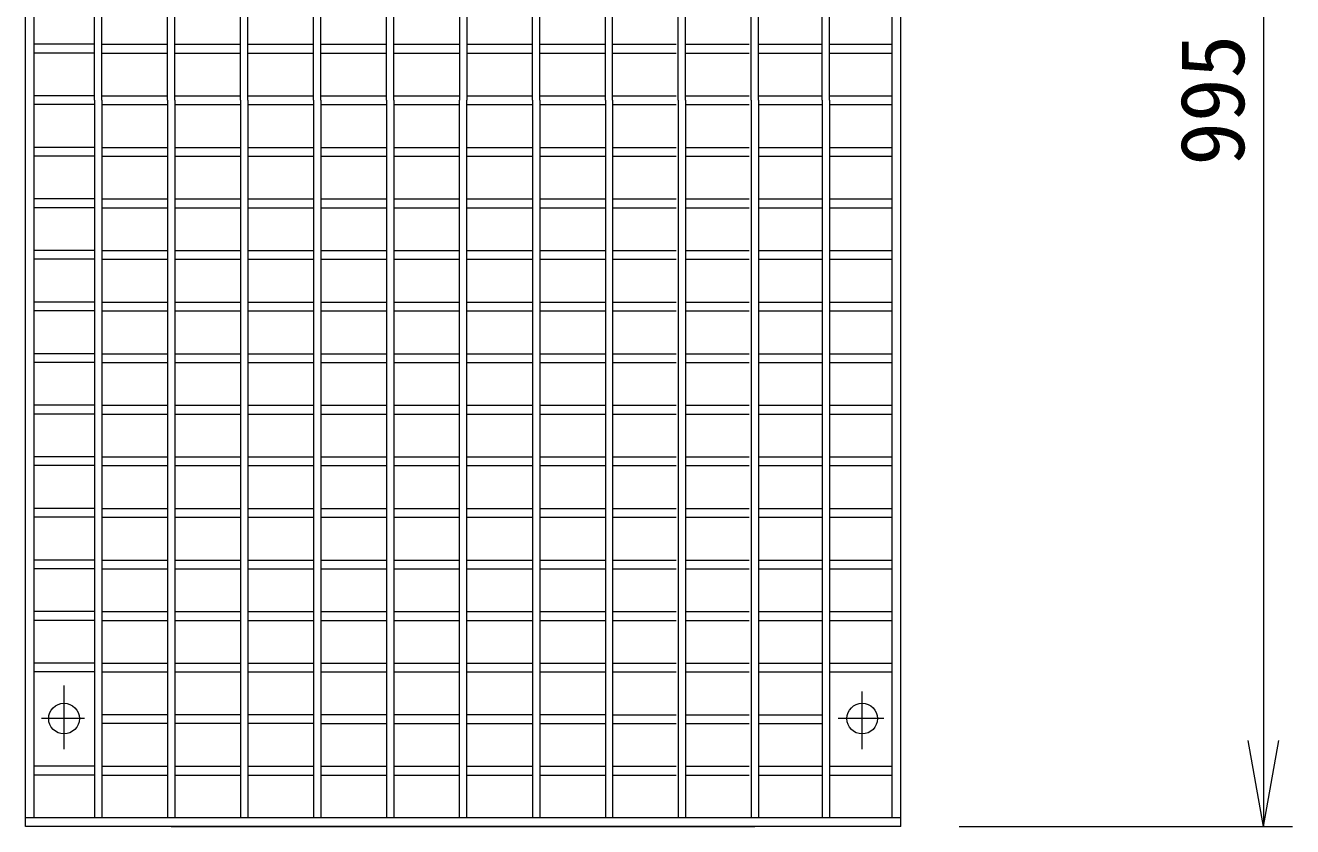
# Model space of a CAD drawing. Units: millimetres, scale not verified. Extents: x -9827 to 24783, y 2654 to 14130.
# Drawn here: x 8932 to 9800, y 3953 to 4502 of the extents above; entities that cross this region are included whole.
import ezdxf
from ezdxf.enums import TextEntityAlignment as Align

# ---------------------------------------------------------------- set-up
doc = ezdxf.new("R2010")
doc.units = ezdxf.units.MM
doc.header["$LTSCALE"] = 20
doc.layers.add('Layer1', color=4, linetype='Continuous', lineweight=18)
doc.styles.add('ＭＳ ゴシック-5.0-0.0', font='')
doc.styles.get('ＭＳ ゴシック-5.0-0.0').set_extended_font_data('ＭＳ ゴシック-5.0-0.0')

msp = doc.modelspace()

# ---------------------------------------------------------------- linework, layer by layer
at = {"layer": 'Layer1'}
for p, q in [((8931.7, 3953.4), (8931.7, 4948.4)), ((8937.7, 3959.4), (8937.7, 4948.4)), ((8979.2, 4450.9), (8979.2, 4942.4)), ((8984.2, 4450.9), (8984.2, 4942.4)), ((9029.2, 4450.9), (9029.2, 4942.4)), ((9034.2, 4450.9), (9034.2, 4942.4)), ((9079.2, 4450.9), (9079.2, 4942.4)), ((9084.2, 4450.9), (9084.2, 4942.4)), ((9129.2, 4450.9), (9129.2, 4942.4)), ((9134.2, 4450.9), (9134.2, 4942.4)), ((9179.2, 4450.9), (9179.2, 4942.4)), ((9184.2, 4450.9), (9184.2, 4942.4)), ((9229.2, 4942.4), (9229.2, 4450.9)), ((9234.2, 4942.4), (9234.2, 4450.9)), ((9279.2, 4450.9), (9279.2, 4942.4)), ((9284.2, 4450.9), (9284.2, 4942.4)), ((9329.2, 4450.9), (9329.2, 4942.4)), ((9334.2, 4450.9), (9334.2, 4942.4)), ((9379.2, 4450.9), (9379.2, 4942.4)), ((9384.2, 4450.9), (9384.2, 4942.4)), ((9429.2, 4450.9), (9429.2, 4942.4)), ((9434.2, 4450.9), (9434.2, 4942.4)), ((9477.7, 4450.9), (9477.7, 4942.4)), ((9482.7, 4450.9), (9482.7, 4942.4)), ((9525.7, 3959.4), (9525.7, 4942.4)), ((9531.7, 3953.4), (9531.7, 4948.4)), ((9780.21, 4948.4), (9780.21, 3953.4)), ((8979.2, 4489.22), (8937.7, 4489.22)), ((8979.2, 4483.22), (8937.7, 4483.22)), ((8984.2, 4489.22), (9029.2, 4489.22)), ((8984.2, 4483.22), (9029.2, 4483.22)), ((9034.2, 4489.22), (9079.2, 4489.22)), ((9034.2, 4483.22), (9079.2, 4483.22)), ((9084.2, 4489.22), (9129.2, 4489.22)), ((9084.2, 4483.22), (9129.2, 4483.22)), ((9134.2, 4489.22), (9179.2, 4489.22)), ((9134.2, 4483.22), (9179.2, 4483.22)), ((9184.2, 4489.22), (9229.2, 4489.22)), ((9184.2, 4483.22), (9229.2, 4483.22)), ((9234.2, 4489.22), (9279.2, 4489.22)), ((9234.2, 4483.22), (9279.2, 4483.22)), ((9284.2, 4489.22), (9329.2, 4489.22)), ((9284.2, 4483.22), (9329.2, 4483.22)), ((9334.2, 4489.22), (9377.7, 4489.22)), ((9334.2, 4483.22), (9377.7, 4483.22)), ((9384.2, 4489.22), (9427.7, 4489.22)), ((9384.2, 4483.22), (9427.7, 4483.22)), ((9434.2, 4489.22), (9477.7, 4489.22)), ((9434.2, 4483.22), (9477.7, 4483.22)), ((9482.7, 4489.22), (9525.7, 4489.22)), ((9482.7, 4483.22), (9525.7, 4483.22)), ((8979.2, 4453.9), (8937.7, 4453.9)), ((8979.2, 4447.9), (8937.7, 4447.9)), ((8979.2, 4450.9), (8979.2, 3959.4)), ((8984.2, 4453.9), (9029.2, 4453.9)), ((8984.2, 4450.9), (8984.2, 3959.4)), ((8984.2, 4447.9), (9029.2, 4447.9)), ((9029.2, 4450.9), (9029.2, 3959.4)), ((9034.2, 4453.9), (9079.2, 4453.9)), ((9034.2, 4450.9), (9034.2, 3959.4)), ((9034.2, 4447.9), (9079.2, 4447.9)), ((9079.2, 4450.9), (9079.2, 3959.4)), ((9084.2, 4453.9), (9129.2, 4453.9)), ((9084.2, 4450.9), (9084.2, 3959.4)), ((9084.2, 4447.9), (9129.2, 4447.9)), ((9129.2, 4450.9), (9129.2, 3959.4)), ((9134.2, 4453.9), (9179.2, 4453.9)), ((9134.2, 4450.9), (9134.2, 3959.4)), ((9134.2, 4447.9), (9179.2, 4447.9)), ((9179.2, 4450.9), (9179.2, 3959.4)), ((9184.2, 4453.9), (9229.2, 4453.9)), ((9184.2, 4450.9), (9184.2, 3959.4)), ((9184.2, 4447.9), (9229.2, 4447.9)), ((9229.2, 3959.4), (9229.2, 4450.9)), ((9234.2, 4453.9), (9279.2, 4453.9)), ((9234.2, 3959.4), (9234.2, 4450.9)), ((9234.2, 4447.9), (9279.2, 4447.9)), ((9279.2, 4450.9), (9279.2, 3959.4)), ((9284.2, 4453.9), (9329.2, 4453.9)), ((9284.2, 4450.9), (9284.2, 3959.4)), ((9284.2, 4447.9), (9329.2, 4447.9)), ((9329.2, 4450.9), (9329.2, 3959.4)), ((9334.2, 4453.9), (9377.7, 4453.9)), ((9334.2, 4450.9), (9334.2, 3959.4)), ((9334.2, 4447.9), (9377.7, 4447.9)), ((9379.2, 4450.9), (9379.2, 3959.4)), ((9384.2, 4453.9), (9427.7, 4453.9)), ((9384.2, 4450.9), (9384.2, 3959.4)), ((9384.2, 4447.9), (9427.7, 4447.9)), ((9429.2, 4450.9), (9429.2, 3959.4)), ((9434.2, 4453.9), (9477.7, 4453.9)), ((9434.2, 4450.9), (9434.2, 3959.4)), ((9434.2, 4447.9), (9477.7, 4447.9)), ((9477.7, 4450.9), (9477.7, 3959.4)), ((9482.7, 4453.9), (9525.7, 4453.9)), ((9482.7, 4450.9), (9482.7, 3959.4)), ((9482.7, 4447.9), (9525.7, 4447.9)), ((8979.2, 4418.58), (8937.7, 4418.58)), ((8979.2, 4412.58), (8937.7, 4412.58)), ((8984.2, 4418.58), (9029.2, 4418.58)), ((8984.2, 4412.58), (9029.2, 4412.58)), ((9034.2, 4418.58), (9079.2, 4418.58)), ((9034.2, 4412.58), (9079.2, 4412.58)), ((9084.2, 4418.58), (9129.2, 4418.58)), ((9084.2, 4412.58), (9129.2, 4412.58)), ((9134.2, 4418.58), (9179.2, 4418.58)), ((9134.2, 4412.58), (9179.2, 4412.58)), ((9184.2, 4418.58), (9229.2, 4418.58)), ((9184.2, 4412.58), (9229.2, 4412.58)), ((9234.2, 4418.58), (9279.2, 4418.58)), ((9234.2, 4412.58), (9279.2, 4412.58)), ((9284.2, 4418.58), (9329.2, 4418.58)), ((9284.2, 4412.58), (9329.2, 4412.58)), ((9334.2, 4418.58), (9377.7, 4418.58)), ((9334.2, 4412.58), (9377.7, 4412.58)), ((9384.2, 4418.58), (9427.7, 4418.58)), ((9384.2, 4412.58), (9427.7, 4412.58)), ((9434.2, 4418.58), (9477.7, 4418.58)), ((9434.2, 4412.58), (9477.7, 4412.58)), ((9482.7, 4418.58), (9525.7, 4418.58)), ((9482.7, 4412.58), (9525.7, 4412.58)), ((8979.2, 4383.25), (8937.7, 4383.25)), ((8984.2, 4383.25), (9029.2, 4383.25)), ((9034.2, 4383.25), (9079.2, 4383.25)), ((9084.2, 4383.25), (9129.2, 4383.25)), ((9134.2, 4383.25), (9179.2, 4383.25)), ((9184.2, 4383.25), (9229.2, 4383.25)), ((9234.2, 4383.25), (9279.2, 4383.25)), ((9284.2, 4383.25), (9329.2, 4383.25)), ((9334.2, 4383.25), (9377.7, 4383.25)), ((9384.2, 4383.25), (9427.7, 4383.25)), ((9434.2, 4383.25), (9477.7, 4383.25)), ((9482.7, 4383.25), (9525.7, 4383.25)), ((8979.2, 4377.25), (8937.7, 4377.25)), ((8984.2, 4377.25), (9029.2, 4377.25)), ((9034.2, 4377.25), (9079.2, 4377.25)), ((9084.2, 4377.25), (9129.2, 4377.25)), ((9134.2, 4377.25), (9179.2, 4377.25)), ((9184.2, 4377.25), (9229.2, 4377.25)), ((9234.2, 4377.25), (9279.2, 4377.25)), ((9284.2, 4377.25), (9329.2, 4377.25)), ((9334.2, 4377.25), (9377.7, 4377.25)), ((9384.2, 4377.25), (9427.7, 4377.25)), ((9434.2, 4377.25), (9477.7, 4377.25)), ((9482.7, 4377.25), (9525.7, 4377.25)), ((8979.2, 4347.93), (8937.7, 4347.93)), ((8984.2, 4347.93), (9029.2, 4347.93)), ((9034.2, 4347.93), (9079.2, 4347.93)), ((9084.2, 4347.93), (9129.2, 4347.93)), ((9134.2, 4347.93), (9179.2, 4347.93)), ((9184.2, 4347.93), (9229.2, 4347.93)), ((9234.2, 4347.93), (9279.2, 4347.93)), ((9284.2, 4347.93), (9329.2, 4347.93)), ((9334.2, 4347.93), (9377.7, 4347.93)), ((9384.2, 4347.93), (9427.7, 4347.93)), ((9434.2, 4347.93), (9477.7, 4347.93)), ((9482.7, 4347.93), (9525.7, 4347.93)), ((8979.2, 4341.93), (8937.7, 4341.93)), ((8984.2, 4341.93), (9029.2, 4341.93)), ((9034.2, 4341.93), (9079.2, 4341.93)), ((9084.2, 4341.93), (9129.2, 4341.93)), ((9134.2, 4341.93), (9179.2, 4341.93)), ((9184.2, 4341.93), (9229.2, 4341.93)), ((9234.2, 4341.93), (9279.2, 4341.93)), ((9284.2, 4341.93), (9329.2, 4341.93)), ((9334.2, 4341.93), (9377.7, 4341.93)), ((9384.2, 4341.93), (9427.7, 4341.93)), ((9434.2, 4341.93), (9477.7, 4341.93)), ((9482.7, 4341.93), (9525.7, 4341.93)), ((8979.2, 4312.61), (8937.7, 4312.61)), ((8984.2, 4312.61), (9029.2, 4312.61)), ((9034.2, 4312.61), (9079.2, 4312.61)), ((9084.2, 4312.61), (9129.2, 4312.61)), ((9134.2, 4312.61), (9179.2, 4312.61)), ((9184.2, 4312.61), (9229.2, 4312.61)), ((9234.2, 4312.61), (9279.2, 4312.61)), ((9284.2, 4312.61), (9329.2, 4312.61)), ((9334.2, 4312.61), (9377.7, 4312.61)), ((9384.2, 4312.61), (9427.7, 4312.61)), ((9434.2, 4312.61), (9477.7, 4312.61)), ((9482.7, 4312.61), (9525.7, 4312.61)), ((8979.2, 4306.61), (8937.7, 4306.61)), ((8984.2, 4306.61), (9029.2, 4306.61)), ((9034.2, 4306.61), (9079.2, 4306.61)), ((9084.2, 4306.61), (9129.2, 4306.61)), ((9134.2, 4306.61), (9179.2, 4306.61)), ((9184.2, 4306.61), (9229.2, 4306.61)), ((9234.2, 4306.61), (9279.2, 4306.61)), ((9284.2, 4306.61), (9329.2, 4306.61)), ((9334.2, 4306.61), (9377.7, 4306.61)), ((9384.2, 4306.61), (9427.7, 4306.61)), ((9434.2, 4306.61), (9477.7, 4306.61)), ((9482.7, 4306.61), (9525.7, 4306.61)), ((8979.2, 4277.29), (8937.7, 4277.29)), ((8984.2, 4277.29), (9029.2, 4277.29)), ((9034.2, 4277.29), (9079.2, 4277.29)), ((9084.2, 4277.29), (9129.2, 4277.29)), ((9134.2, 4277.29), (9179.2, 4277.29)), ((9184.2, 4277.29), (9229.2, 4277.29)), ((9234.2, 4277.29), (9279.2, 4277.29)), ((9284.2, 4277.29), (9329.2, 4277.29)), ((9334.2, 4277.29), (9377.7, 4277.29)), ((9384.2, 4277.29), (9427.7, 4277.29)), ((9434.2, 4277.29), (9477.7, 4277.29)), ((9482.7, 4277.29), (9525.7, 4277.29)), ((8979.2, 4271.29), (8937.7, 4271.29)), ((8984.2, 4271.29), (9029.2, 4271.29)), ((9034.2, 4271.29), (9079.2, 4271.29)), ((9084.2, 4271.29), (9129.2, 4271.29)), ((9134.2, 4271.29), (9179.2, 4271.29)), ((9184.2, 4271.29), (9229.2, 4271.29)), ((9234.2, 4271.29), (9279.2, 4271.29)), ((9284.2, 4271.29), (9329.2, 4271.29)), ((9334.2, 4271.29), (9377.7, 4271.29)), ((9384.2, 4271.29), (9427.7, 4271.29)), ((9434.2, 4271.29), (9477.7, 4271.29)), ((9482.7, 4271.29), (9525.7, 4271.29)), ((8979.2, 4241.97), (8937.7, 4241.97)), ((8984.2, 4241.97), (9029.2, 4241.97)), ((9034.2, 4241.97), (9079.2, 4241.97)), ((9084.2, 4241.97), (9129.2, 4241.97)), ((9134.2, 4241.97), (9179.2, 4241.97)), ((9184.2, 4241.97), (9229.2, 4241.97)), ((9234.2, 4241.97), (9279.2, 4241.97)), ((9284.2, 4241.97), (9329.2, 4241.97)), ((9334.2, 4241.97), (9377.7, 4241.97)), ((9384.2, 4241.97), (9427.7, 4241.97)), ((9434.2, 4241.97), (9477.7, 4241.97)), ((9482.7, 4241.97), (9525.7, 4241.97)), ((8979.2, 4235.97), (8937.7, 4235.97)), ((8984.2, 4235.97), (9029.2, 4235.97)), ((9034.2, 4235.97), (9079.2, 4235.97)), ((9084.2, 4235.97), (9129.2, 4235.97)), ((9134.2, 4235.97), (9179.2, 4235.97)), ((9184.2, 4235.97), (9229.2, 4235.97)), ((9234.2, 4235.97), (9279.2, 4235.97)), ((9284.2, 4235.97), (9329.2, 4235.97)), ((9334.2, 4235.97), (9377.7, 4235.97)), ((9384.2, 4235.97), (9427.7, 4235.97)), ((9434.2, 4235.97), (9477.7, 4235.97)), ((9482.7, 4235.97), (9525.7, 4235.97)), ((8979.2, 4206.65), (8937.7, 4206.65)), ((8984.2, 4206.65), (9029.2, 4206.65)), ((9034.2, 4206.65), (9079.2, 4206.65)), ((9084.2, 4206.65), (9129.2, 4206.65)), ((9134.2, 4206.65), (9179.2, 4206.65)), ((9184.2, 4206.65), (9229.2, 4206.65)), ((9234.2, 4206.65), (9279.2, 4206.65)), ((9284.2, 4206.65), (9329.2, 4206.65)), ((9334.2, 4206.65), (9377.7, 4206.65)), ((9384.2, 4206.65), (9427.7, 4206.65)), ((9434.2, 4206.65), (9477.7, 4206.65)), ((9482.7, 4206.65), (9525.7, 4206.65)), ((8979.2, 4200.65), (8937.7, 4200.65)), ((8984.2, 4200.65), (9029.2, 4200.65)), ((9034.2, 4200.65), (9079.2, 4200.65)), ((9084.2, 4200.65), (9129.2, 4200.65)), ((9134.2, 4200.65), (9179.2, 4200.65)), ((9184.2, 4200.65), (9229.2, 4200.65)), ((9234.2, 4200.65), (9279.2, 4200.65)), ((9284.2, 4200.65), (9329.2, 4200.65)), ((9334.2, 4200.65), (9377.7, 4200.65)), ((9384.2, 4200.65), (9427.7, 4200.65)), ((9434.2, 4200.65), (9477.7, 4200.65)), ((9482.7, 4200.65), (9525.7, 4200.65)), ((8979.2, 4171.33), (8937.7, 4171.33)), ((8984.2, 4171.33), (9029.2, 4171.33)), ((9034.2, 4171.33), (9079.2, 4171.33)), ((9084.2, 4171.33), (9129.2, 4171.33)), ((9134.2, 4171.33), (9179.2, 4171.33)), ((9184.2, 4171.33), (9229.2, 4171.33)), ((9234.2, 4171.33), (9279.2, 4171.33)), ((9284.2, 4171.33), (9329.2, 4171.33)), ((9334.2, 4171.33), (9377.7, 4171.33)), ((9384.2, 4171.33), (9427.7, 4171.33)), ((9434.2, 4171.33), (9477.7, 4171.33)), ((9482.7, 4171.33), (9525.7, 4171.33)), ((8979.2, 4165.33), (8937.7, 4165.33)), ((8984.2, 4165.33), (9029.2, 4165.33)), ((9034.2, 4165.33), (9079.2, 4165.33)), ((9084.2, 4165.33), (9129.2, 4165.33)), ((9134.2, 4165.33), (9179.2, 4165.33)), ((9184.2, 4165.33), (9229.2, 4165.33)), ((9234.2, 4165.33), (9279.2, 4165.33)), ((9284.2, 4165.33), (9329.2, 4165.33)), ((9334.2, 4165.33), (9377.7, 4165.33)), ((9384.2, 4165.33), (9427.7, 4165.33)), ((9434.2, 4165.33), (9477.7, 4165.33)), ((9482.7, 4165.33), (9525.7, 4165.33)), ((8979.2, 4136), (8937.7, 4136)), ((8984.2, 4136), (9029.2, 4136)), ((9034.2, 4136), (9079.2, 4136)), ((9084.2, 4136), (9129.2, 4136)), ((9134.2, 4136), (9179.2, 4136)), ((9184.2, 4136), (9229.2, 4136)), ((9234.2, 4136), (9279.2, 4136)), ((9284.2, 4136), (9329.2, 4136)), ((9334.2, 4136), (9377.7, 4136)), ((9384.2, 4136), (9427.7, 4136)), ((9434.2, 4136), (9477.7, 4136)), ((9482.7, 4136), (9525.7, 4136)), ((8979.2, 4130), (8937.7, 4130)), ((8984.2, 4130), (9029.2, 4130)), ((9034.2, 4130), (9079.2, 4130)), ((9084.2, 4130), (9129.2, 4130)), ((9134.2, 4130), (9179.2, 4130)), ((9184.2, 4130), (9229.2, 4130)), ((9234.2, 4130), (9279.2, 4130)), ((9284.2, 4130), (9329.2, 4130)), ((9334.2, 4130), (9377.7, 4130)), ((9384.2, 4130), (9427.7, 4130)), ((9434.2, 4130), (9477.7, 4130)), ((9482.7, 4130), (9525.7, 4130)), ((8979.2, 4100.68), (8937.7, 4100.68)), ((8984.2, 4100.68), (9029.2, 4100.68)), ((9034.2, 4100.68), (9079.2, 4100.68)), ((9084.2, 4100.68), (9129.2, 4100.68)), ((9134.2, 4100.68), (9179.2, 4100.68)), ((9184.2, 4100.68), (9229.2, 4100.68)), ((9234.2, 4100.68), (9279.2, 4100.68)), ((9284.2, 4100.68), (9329.2, 4100.68)), ((9334.2, 4100.68), (9377.7, 4100.68)), ((9384.2, 4100.68), (9427.7, 4100.68)), ((9434.2, 4100.68), (9477.7, 4100.68)), ((9482.7, 4100.68), (9525.7, 4100.68)), ((8979.2, 4094.68), (8937.7, 4094.68)), ((8984.2, 4094.68), (9029.2, 4094.68)), ((9034.2, 4094.68), (9079.2, 4094.68)), ((9084.2, 4094.68), (9129.2, 4094.68)), ((9134.2, 4094.68), (9179.2, 4094.68)), ((9184.2, 4094.68), (9229.2, 4094.68)), ((9234.2, 4094.68), (9279.2, 4094.68)), ((9284.2, 4094.68), (9329.2, 4094.68)), ((9334.2, 4094.68), (9377.7, 4094.68)), ((9384.2, 4094.68), (9427.7, 4094.68)), ((9434.2, 4094.68), (9477.7, 4094.68)), ((9482.7, 4094.68), (9525.7, 4094.68)), ((8979.2, 4065.36), (8937.7, 4065.36)), ((8984.2, 4065.36), (9029.2, 4065.36)), ((9034.2, 4065.36), (9079.2, 4065.36)), ((9084.2, 4065.36), (9129.2, 4065.36)), ((9134.2, 4065.36), (9179.2, 4065.36)), ((9184.2, 4065.36), (9229.2, 4065.36)), ((9234.2, 4065.36), (9279.2, 4065.36)), ((9284.2, 4065.36), (9329.2, 4065.36)), ((9334.2, 4065.36), (9377.7, 4065.36)), ((9384.2, 4065.36), (9427.7, 4065.36)), ((9434.2, 4065.36), (9477.7, 4065.36)), ((9482.7, 4065.36), (9525.7, 4065.36)), ((8979.2, 4059.36), (8937.7, 4059.36)), ((8984.2, 4059.36), (9029.2, 4059.36)), ((9034.2, 4059.36), (9079.2, 4059.36)), ((9084.2, 4059.36), (9129.2, 4059.36)), ((9134.2, 4059.36), (9179.2, 4059.36)), ((9184.2, 4059.36), (9229.2, 4059.36)), ((9234.2, 4059.36), (9279.2, 4059.36)), ((9284.2, 4059.36), (9329.2, 4059.36)), ((9334.2, 4059.36), (9377.7, 4059.36)), ((9384.2, 4059.36), (9427.7, 4059.36)), ((9434.2, 4059.36), (9477.7, 4059.36)), ((9482.7, 4059.36), (9525.7, 4059.36)), ((8958.2, 4006.44), (8958.2, 4049.99)), ((9505.2, 4006.44), (9505.2, 4045.84)), ((9029.2, 4030.04), (8984.2, 4030.04)), ((9079.2, 4030.04), (9034.2, 4030.04)), ((9129.2, 4030.04), (9084.2, 4030.04)), ((9179.2, 4030.04), (9134.2, 4030.04)), ((9229.2, 4030.04), (9184.2, 4030.04)), ((9279.2, 4030.04), (9234.2, 4030.04)), ((9329.2, 4030.04), (9284.2, 4030.04)), ((9334.2, 4030.04), (9377.7, 4030.04)), ((9384.2, 4030.04), (9427.7, 4030.04)), ((9434.2, 4030.04), (9477.7, 4030.04)), ((8972.25, 4027.4), (8942.82, 4027.4)), ((9029.2, 4024.04), (8984.2, 4024.04)), ((9079.2, 4024.04), (9034.2, 4024.04)), ((9129.2, 4024.04), (9084.2, 4024.04)), ((9134.2, 4024.04), (9179.2, 4024.04)), ((9184.2, 4024.04), (9229.2, 4024.04)), ((9234.2, 4024.04), (9279.2, 4024.04)), ((9284.2, 4024.04), (9329.2, 4024.04)), ((9334.2, 4024.04), (9377.7, 4024.04)), ((9384.2, 4024.04), (9427.7, 4024.04)), ((9434.2, 4024.04), (9477.7, 4024.04)), ((9520.01, 4027.4), (9488.66, 4027.4)), ((9780.21, 3953.4), (9769.79, 4012.48)), ((9780.21, 3953.4), (9790.63, 4012.48)), ((8979.2, 3994.72), (8937.7, 3994.72)), ((8979.2, 3988.72), (8937.7, 3988.72)), ((8984.2, 3994.72), (9029.2, 3994.72)), ((8984.2, 3988.72), (9029.2, 3988.72)), ((9034.2, 3994.72), (9079.2, 3994.72)), ((9034.2, 3988.72), (9079.2, 3988.72)), ((9084.2, 3994.72), (9129.2, 3994.72)), ((9084.2, 3988.72), (9129.2, 3988.72)), ((9134.2, 3994.72), (9179.2, 3994.72)), ((9134.2, 3988.72), (9179.2, 3988.72)), ((9184.2, 3994.72), (9229.2, 3994.72)), ((9184.2, 3988.72), (9229.2, 3988.72)), ((9234.2, 3994.72), (9279.2, 3994.72)), ((9234.2, 3988.72), (9279.2, 3988.72)), ((9284.2, 3994.72), (9329.2, 3994.72)), ((9284.2, 3988.72), (9329.2, 3988.72)), ((9334.2, 3994.72), (9377.7, 3994.72)), ((9334.2, 3988.72), (9377.7, 3988.72)), ((9384.2, 3994.72), (9427.7, 3994.72)), ((9384.2, 3988.72), (9427.7, 3988.72)), ((9434.2, 3994.72), (9477.7, 3994.72)), ((9434.2, 3988.72), (9477.7, 3988.72)), ((9482.7, 3994.72), (9525.7, 3994.72)), ((9482.7, 3988.72), (9525.7, 3988.72)), ((9531.7, 3959.4), (8931.7, 3959.4)), ((9531.7, 3953.4), (8931.7, 3953.4)), ((9031.7, 3953.4), (9431.7, 3953.4)), ((9571.7, 3953.4), (9800.21, 3953.4))]:
    msp.add_line(p, q, dxfattribs=at)
for centre in [(8958.2, 4027.4), (9505.2, 4027.4)]:
    msp.add_circle(centre, 10.51, dxfattribs=at)

# ---------------------------------------------------------------- texts
at = {"layer": 'Layer1', "color": 7, "style": 'ＭＳ ゴシック-5.0-0.0'}
msp.add_text('995', height=43.99, rotation=90, dxfattribs=at).set_placement((9780.21, 4450.9), align=Align.BOTTOM_CENTER)

doc.saveas('drawing.dxf')
